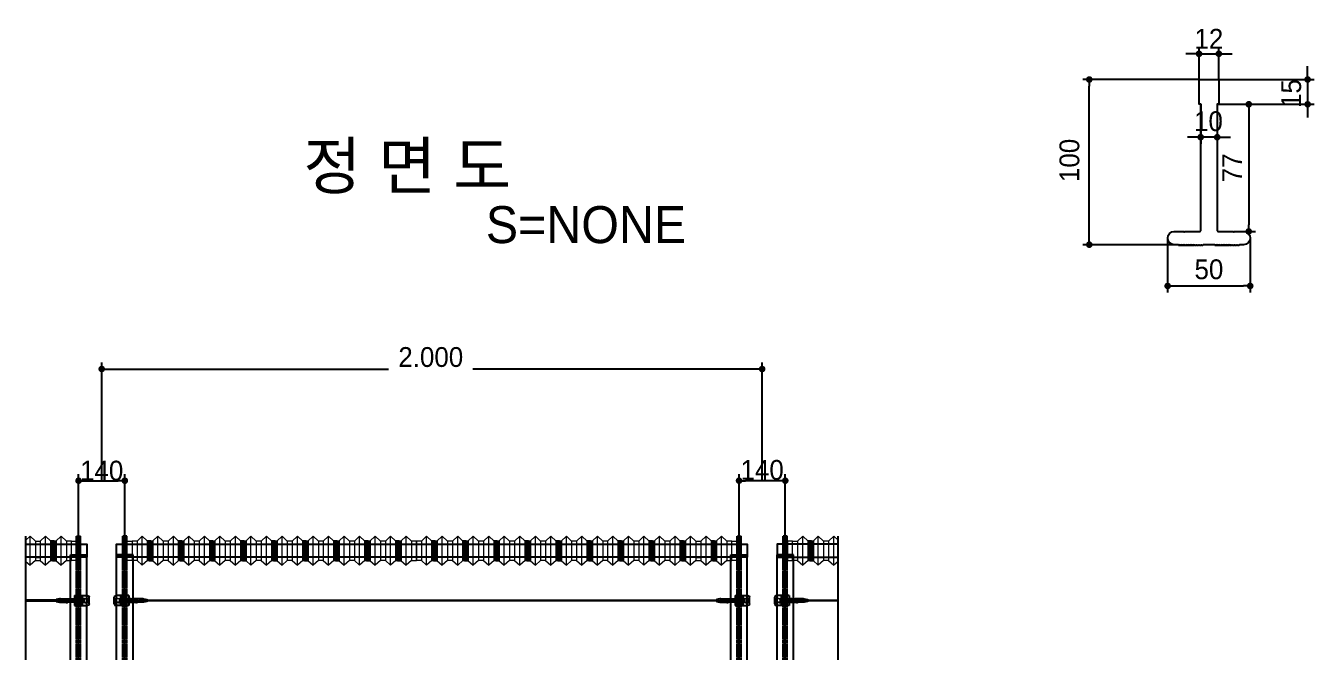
# Model space of a CAD drawing. Header units: millimetres. Extents: x 173610 to 224070, y -281283 to -269403.
# Drawn here: x 212594 to 216495, y -276970 to -275073 of the extents above; entities that cross this region are included whole.
import ezdxf
from ezdxf.enums import TextEntityAlignment as Align
from ezdxf.lldxf.tags import DXFTag

# ---------------------------------------------------------------- set-up
doc = ezdxf.new("R2010")
doc.units = ezdxf.units.MM
doc.linetypes.add('CENTER', pattern=[50.8, 31.75, -6.35, 6.35, -6.35])
doc.linetypes.add('HIDDEN', pattern=[0.375, 0.25, -0.125])
for name, color, linetype in [('A-DIM01', 1, 'Continuous'), ('CS-DIML', 1, 'Continuous'), ('CZ-TEX1', 6, 'Continuous'), ('DIML', 1, 'Continuous')]:
    doc.layers.add(name, color=color, linetype=linetype)
doc.styles.add('TB_BTXT', font='H2GTRE_1.TTF')
doc.styles.add('TEXT', font='Dotum_1.TTF')
tags = doc.linetypes.add('HIDDEN2', pattern=[4.7625, 3.175, -1.5875]).pattern_tags.tags
tags[6:7] = [DXFTag(74, 4), DXFTag(75, 0), DXFTag(340, '0'), DXFTag(46, 1.0), DXFTag(50, 0.0), DXFTag(44, 0.0), DXFTag(45, 0.0)]
tags[4:5] = [DXFTag(74, 4), DXFTag(75, 0), DXFTag(340, '0'), DXFTag(46, 1.0), DXFTag(50, 0.0), DXFTag(44, 0.0), DXFTag(45, 0.0)]
doc.dimstyles.new('사본 일반도면_0100', dxfattribs={"dimtxt": 600, "dimasz": 200, "dimexe": 200, "dimexo": 0, "dimgap": 100, "dimtad": 1, "dimdec": 0, "dimlfac": 0.5, "dimzin": 0, "dimdsep": 46, "dimlunit": 6, "dimtxsty": 'TEXT', "dimblk": 'DOT', "dimcen": 0.09, "dimclrd": 1, "dimclre": 1, "dimclrt": 7, "dimadec": 8, "dimazin": 0, "dimtfac": 1, "dimtdec": 0, "dimtix": 1, "dimtmove": 2, "dimatfit": 3, "dimldrblk": 'DOT', "dimfxl": 200, "dimfrac": 2, "dimtolj": 1, "dimtzin": 0, "dimarcsym": 0})

# ---------------------------------------------------------------- blocks, each defined once
blk = doc.blocks.new('_Dot')
at = {"layer": 'DIML', "color": 140, "linetype": 'Continuous'}
blk.add_line((0, 0), (-1, 0), dxfattribs=at)
at = {"layer": 'DIML', "color": 140, "linetype": 'Continuous', "const_width": 0.5}
blk.add_lwpolyline([(-0.25, 0, 1), (0.25, 0, 1)], format="xyb", close=True, dxfattribs=at)
blk = doc.blocks.new('*D250')
at = {"layer": 'CS-DIML', "color": 140, "lineweight": -2}
for p, q in [((212753.7, -276618.5), (212753.7, -276430.5)), ((212893.7, -276618.5), (212893.7, -276430.5)), ((212773.7, -276450.5), (212873.7, -276450.5))]:
    blk.add_line(p, q, dxfattribs=at)
at = {"layer": 'Defpoints', "color": 0}
for p in [(212893.7, -276450.5), (212753.7, -276618.5), (212893.7, -276618.5)]:
    blk.add_point(p, dxfattribs=at)
at = {"layer": 'CS-DIML', "color": 140, "lineweight": -2, "xscale": 20, "yscale": 20, "zscale": 20, "rotation": 180}
blk.add_blockref('_Dot', (212753.7, -276450.5), dxfattribs=at)
at = {"layer": 'CS-DIML', "color": 140, "lineweight": -2, "xscale": 20, "yscale": 20, "zscale": 20}
blk.add_blockref('_Dot', (212893.7, -276450.5), dxfattribs=at)
at = {"layer": 'CS-DIML', "color": 140, "insert": (212823.7, -276420.4), "char_height": 60, "attachment_point": 5, "style": 'TEXT'}
blk.add_mtext('\\A1;140', dxfattribs=at)
blk = doc.blocks.new('*D251')
at = {"layer": 'CS-DIML', "color": 140, "lineweight": -2}
for p, q in [((212823.7, -276450.5), (212823.7, -276092.4)), ((212843.7, -276112.4), (213692.4, -276112.4)), ((214803.7, -276112.4), (213948, -276112.4)), ((214823.7, -276450.5), (214823.7, -276092.4))]:
    blk.add_line(p, q, dxfattribs=at)
at = {"layer": 'Defpoints', "color": 0}
for p in [(214823.7, -276112.4), (212823.7, -276450.5), (214823.7, -276450.5)]:
    blk.add_point(p, dxfattribs=at)
at = {"layer": 'CS-DIML', "color": 140, "lineweight": -2, "xscale": 20, "yscale": 20, "zscale": 20, "rotation": 180}
blk.add_blockref('_Dot', (212823.7, -276112.4), dxfattribs=at)
at = {"layer": 'CS-DIML', "color": 140, "lineweight": -2, "xscale": 20, "yscale": 20, "zscale": 20}
blk.add_blockref('_Dot', (214823.7, -276112.4), dxfattribs=at)
at = {"layer": 'CS-DIML', "color": 140, "insert": (213820.2, -276076.5), "char_height": 60, "attachment_point": 5, "style": 'TEXT'}
blk.add_mtext('\\A1;2.000', dxfattribs=at)
blk = doc.blocks.new('*D252')
at = {"layer": 'CS-DIML', "color": 140, "lineweight": -2}
for p, q in [((214753.7, -276618.5), (214753.7, -276430.5)), ((214893.7, -276618.5), (214893.7, -276430.5)), ((214873.7, -276450.5), (214773.7, -276450.5))]:
    blk.add_line(p, q, dxfattribs=at)
at = {"layer": 'Defpoints', "color": 0}
for p in [(214753.7, -276450.5), (214753.7, -276618.5), (214893.7, -276618.5)]:
    blk.add_point(p, dxfattribs=at)
at = {"layer": 'CS-DIML', "color": 140, "lineweight": -2, "xscale": 20, "yscale": 20, "zscale": 20, "rotation": 180}
blk.add_blockref('_Dot', (214753.7, -276450.5), dxfattribs=at)
at = {"layer": 'CS-DIML', "color": 140, "lineweight": -2, "xscale": 20, "yscale": 20, "zscale": 20}
blk.add_blockref('_Dot', (214893.7, -276450.5), dxfattribs=at)
at = {"layer": 'CS-DIML', "color": 140, "insert": (214823.7, -276418.2), "char_height": 60, "attachment_point": 5, "style": 'TEXT'}
blk.add_mtext('\\A1;140', dxfattribs=at)
blk = doc.blocks.new('*D215')
at = {"layer": 'CS-DIML', "color": 140, "lineweight": -2}
for p, q in [((216051.6, -275716), (216051.6, -275880.9)), ((216301.6, -275716), (216301.6, -275880.9)), ((216071.6, -275860.9), (216281.6, -275860.9))]:
    blk.add_line(p, q, dxfattribs=at)
at = {"layer": 'Defpoints', "color": 0}
for p in [(216051.6, -275716), (216301.6, -275716), (216301.6, -275860.9)]:
    blk.add_point(p, dxfattribs=at)
at = {"layer": 'CS-DIML', "color": 140, "lineweight": -2, "xscale": 20, "yscale": 20, "zscale": 20, "rotation": 180}
blk.add_blockref('_Dot', (216051.6, -275860.9), dxfattribs=at)
at = {"layer": 'CS-DIML', "color": 140, "lineweight": -2, "xscale": 20, "yscale": 20, "zscale": 20}
blk.add_blockref('_Dot', (216301.6, -275860.9), dxfattribs=at)
at = {"layer": 'CS-DIML', "color": 140, "insert": (216176.6, -275810.9), "char_height": 60, "attachment_point": 5, "style": 'TEXT'}
blk.add_mtext('\\A1;50', dxfattribs=at)
blk = doc.blocks.new('*D216')
at = {"layer": 'CS-DIML', "color": 140, "lineweight": -2}
for p, q in [((216148.1, -275236), (215794.3, -275236)), ((215814.3, -275716), (215814.3, -275256)), ((216071.6, -275736), (215794.3, -275736))]:
    blk.add_line(p, q, dxfattribs=at)
at = {"layer": 'Defpoints', "color": 0}
for p in [(215814.3, -275236), (216148.1, -275236), (216071.6, -275736)]:
    blk.add_point(p, dxfattribs=at)
at = {"layer": 'CS-DIML', "color": 140, "lineweight": -2, "xscale": 20, "yscale": 20, "zscale": 20}
for p, rotation in [((215814.3, -275236), 90), ((215814.3, -275736), 270)]:
    blk.add_blockref('_Dot', p, dxfattribs=dict(at, rotation=rotation))
at = {"layer": 'CS-DIML', "color": 140, "insert": (215754.5, -275480.9), "char_height": 60, "attachment_point": 5, "rotation": 90, "style": 'TEXT'}
blk.add_mtext('\\A1;100', dxfattribs=at)
blk = doc.blocks.new('*D217')
at = {"layer": 'CS-DIML', "color": 140, "lineweight": -2}
for p, q in [((216146.6, -275237.5), (216146.6, -275138.2)), ((216206.6, -275237.5), (216206.6, -275138.2)), ((216126.6, -275158.2), (216106.6, -275158.2)), ((216146.6, -275158.2), (216206.6, -275158.2)), ((216226.6, -275158.2), (216246.6, -275158.2))]:
    blk.add_line(p, q, dxfattribs=at)
at = {"layer": 'Defpoints', "color": 0}
for p in [(216206.6, -275158.2), (216146.6, -275237.5), (216206.6, -275237.5)]:
    blk.add_point(p, dxfattribs=at)
at = {"layer": 'CS-DIML', "color": 140, "lineweight": -2, "xscale": 20, "yscale": 20, "zscale": 20}
blk.add_blockref('_Dot', (216146.6, -275158.2), dxfattribs=at)
at = {"layer": 'CS-DIML', "color": 140, "lineweight": -2, "xscale": 20, "yscale": 20, "zscale": 20, "rotation": 180}
blk.add_blockref('_Dot', (216206.6, -275158.2), dxfattribs=at)
at = {"layer": 'CS-DIML', "color": 140, "insert": (216176.4, -275112.7), "char_height": 60, "attachment_point": 5, "style": 'TEXT'}
blk.add_mtext('\\A1;12', dxfattribs=at)
blk = doc.blocks.new('*D218')
at = {"layer": 'CS-DIML', "color": 140, "lineweight": -2}
for p, q in [((216151.6, -275311), (216151.6, -275430.6)), ((216201.6, -275311), (216201.6, -275430.6)), ((216131.6, -275410.6), (216111.6, -275410.6)), ((216201.6, -275410.6), (216151.6, -275410.6)), ((216221.6, -275410.6), (216241.6, -275410.6))]:
    blk.add_line(p, q, dxfattribs=at)
at = {"layer": 'Defpoints', "color": 0}
for p in [(216151.6, -275311), (216201.6, -275311), (216151.6, -275410.6)]:
    blk.add_point(p, dxfattribs=at)
at = {"layer": 'CS-DIML', "color": 140, "lineweight": -2, "xscale": 20, "yscale": 20, "zscale": 20}
blk.add_blockref('_Dot', (216151.6, -275410.6), dxfattribs=at)
at = {"layer": 'CS-DIML', "color": 140, "lineweight": -2, "xscale": 20, "yscale": 20, "zscale": 20, "rotation": 180}
blk.add_blockref('_Dot', (216201.6, -275410.6), dxfattribs=at)
at = {"layer": 'CS-DIML', "color": 140, "insert": (216175.1, -275362.7), "char_height": 60, "attachment_point": 5, "style": 'TEXT'}
blk.add_mtext('\\A1;10', dxfattribs=at)
blk = doc.blocks.new('*D219')
at = {"layer": 'CS-DIML', "color": 140, "lineweight": -2}
for p, q in [((216475.5, -275216), (216475.5, -275196)), ((216205.1, -275236), (216495.5, -275236)), ((216475.5, -275236), (216475.5, -275311)), ((216205.1, -275311), (216495.5, -275311)), ((216475.5, -275331), (216475.5, -275351))]:
    blk.add_line(p, q, dxfattribs=at)
at = {"layer": 'Defpoints', "color": 0}
for p in [(216205.1, -275236), (216205.1, -275311), (216475.5, -275311)]:
    blk.add_point(p, dxfattribs=at)
at = {"layer": 'CS-DIML', "color": 140, "lineweight": -2, "xscale": 20, "yscale": 20, "zscale": 20}
for p, rotation in [((216475.5, -275236), 270), ((216475.5, -275311), 90)]:
    blk.add_blockref('_Dot', p, dxfattribs=dict(at, rotation=rotation))
at = {"layer": 'CS-DIML', "color": 140, "insert": (216426, -275278.5), "char_height": 60, "attachment_point": 5, "rotation": 90, "style": 'TEXT'}
blk.add_mtext('\\A1;15', dxfattribs=at)
blk = doc.blocks.new('*D220')
at = {"layer": 'CS-DIML', "color": 140, "lineweight": -2}
for p, q in [((216205.1, -275311), (216317.2, -275311)), ((216297.2, -275331), (216297.2, -275676)), ((216281.6, -275696), (216317.2, -275696))]:
    blk.add_line(p, q, dxfattribs=at)
at = {"layer": 'Defpoints', "color": 0}
for p in [(216205.1, -275311), (216281.6, -275696), (216297.2, -275696)]:
    blk.add_point(p, dxfattribs=at)
at = {"layer": 'CS-DIML', "color": 140, "lineweight": -2, "xscale": 20, "yscale": 20, "zscale": 20}
for p, rotation in [((216297.2, -275311), 90), ((216297.2, -275696), 270)]:
    blk.add_blockref('_Dot', p, dxfattribs=dict(at, rotation=rotation))
at = {"layer": 'CS-DIML', "color": 140, "insert": (216247.2, -275503.5), "char_height": 60, "attachment_point": 5, "rotation": 90, "style": 'TEXT'}
blk.add_mtext('\\A1;77', dxfattribs=at)
blk = doc.blocks.new('A$C208B070B')
at = {"color": 2, "lineweight": 0}
for p, q in [((15, 59), (0, 59)), ((0, 59), (0, 0)), ((15, 59), (15, 0)), ((15, 0), (0, 0))]:
    blk.add_line(p, q, dxfattribs=at)
at = {"color": 2, "linetype": 'HIDDEN2', "lineweight": 0}
for p, q in [((15, 50), (0, 50)), ((15, 9), (0, 9))]:
    blk.add_line(p, q, dxfattribs=at)
blk = doc.blocks.new('A$C43ED2B84')
at = {"color": 4, "lineweight": 0}
for p, q in [((16, 88), (0, 73.5)), ((16, 0), (16, 88)), ((16, 88), (32, 73.5)), ((16, 0), (16, 88)), ((0, 73.5), (0, 14.5)), ((32, 73.5), (32, 14.5)), ((0, 14.5), (16, 0)), ((32, 14.5), (16, 0))]:
    blk.add_line(p, q, dxfattribs=at)
blk = doc.blocks.new('A$C5DB00AF3')
for p, q in [((10, 59), (0, 59)), ((0, 59), (0, 0)), ((5, 59), (15, 59)), ((5, 59), (5, 0)), ((5, 59), (5, 53.4)), ((5, 53.4), (10, 53.4)), ((10, 53.4), (5, 53.4)), ((10, 59), (10, 0)), ((10, 53.4), (10, 38.6)), ((15, 59), (15, 0)), ((10, 0), (0, 0)), ((5, 38.6), (10, 38.6)), ((5, 38.6), (5, 20.4)), ((10, 38.6), (5, 38.6)), ((5, 20.4), (10, 20.4)), ((10, 20.4), (5, 20.4)), ((5, 5.6), (10, 5.6)), ((5, 5.6), (5, 0)), ((10, 5.6), (5, 5.6)), ((5, 0), (15, 0)), ((10, 20.4), (10, 5.6))]:
    blk.add_line(p, q)
blk = doc.blocks.new('A$C620C7CBC')
at = {"color": 4, "lineweight": 0}
for p, q in [((16, 88), (0, 73.5)), ((16, 0), (16, 88)), ((16, 88), (32, 73.5)), ((16, 0), (16, 88)), ((63, 88), (47, 73.5)), ((63, 0), (63, 88)), ((63, 88), (79, 73.5)), ((63, 0), (63, 88)), ((0, 73.5), (0, 14.5)), ((32, 73.5), (32, 14.5)), ((47, 73.5), (47, 14.5)), ((79, 73.5), (79, 14.5)), ((0, 14.5), (16, 0)), ((32, 14.5), (16, 0)), ((47, 14.5), (63, 0)), ((79, 14.5), (63, 0))]:
    blk.add_line(p, q, dxfattribs=at)
for p, q in [((42, 73.5), (32, 73.5)), ((32, 73.5), (32, 14.5)), ((37, 73.5), (47, 73.5)), ((37, 73.5), (37, 14.5)), ((37, 73.5), (37, 67.9)), ((37, 67.9), (42, 67.9)), ((42, 67.9), (37, 67.9)), ((37, 53.1), (42, 53.1)), ((37, 53.1), (37, 34.9)), ((42, 53.1), (37, 53.1)), ((42, 73.5), (42, 14.5)), ((42, 67.9), (42, 53.1)), ((47, 73.5), (47, 14.5)), ((42, 14.5), (32, 14.5)), ((37, 34.9), (42, 34.9)), ((42, 34.9), (37, 34.9)), ((37, 20.1), (42, 20.1)), ((37, 20.1), (37, 14.5)), ((42, 20.1), (37, 20.1)), ((37, 14.5), (47, 14.5)), ((42, 34.9), (42, 20.1))]:
    blk.add_line(p, q)
at = {"color": 2, "lineweight": 0}
for p, q in [((79, 73.5), (94, 73.5)), ((79, 73.5), (79, 14.5)), ((94, 73.5), (94, 14.5)), ((79, 14.5), (94, 14.5))]:
    blk.add_line(p, q, dxfattribs=at)
blk = doc.blocks.new('A$C6D414544')
at = {"color": 2, "lineweight": 0}
for points in [[(-609.2, 163.9), (-594.2, 163.9), (-594.2, 104.9), (-609.2, 104.9)], [(266.8, 163.9), (251.8, 163.9), (251.8, 104.9), (266.8, 104.9)], [(1221.9, 163.9), (1206.9, 163.9), (1206.9, 104.9), (1221.9, 104.9)], [(1221.9, 163.9), (1236.9, 163.9), (1236.9, 104.9), (1221.9, 104.9)]]:
    blk.add_lwpolyline(points, close=True, dxfattribs=at)
at = {"color": 2}
blk.add_lwpolyline([(1268.8, 114.5), (-641.2, 114.5), (-641.2, 154.5), (1268.8, 154.5)], close=True, dxfattribs=at)
at = {"color": 4, "xscale": -1}
for name, p in [('A$C620C7CBC', (-500.2, 90.4)), ('A$C620C7CBC', (-406.2, 90.4)), ('A$C620C7CBC', (-312.2, 90.4)), ('A$C620C7CBC', (-218.2, 90.4)), ('A$C620C7CBC', (-124.2, 90.4)), ('A$C620C7CBC', (-30.2, 90.4)), ('A$C620C7CBC', (63.8, 90.4)), ('A$C620C7CBC', (157.8, 90.4)), ('A$C620C7CBC', (251.8, 90.4)), ('A$C620C7CBC', (360.8, 90.4)), ('A$C620C7CBC', (454.8, 90.4)), ('A$C620C7CBC', (548.8, 90.4)), ('A$C620C7CBC', (642.9, 90.4)), ('A$C620C7CBC', (736.9, 90.4)), ('A$C620C7CBC', (830.9, 90.4)), ('A$C620C7CBC', (924.9, 90.4)), ('A$C620C7CBC', (1018.9, 90.4)), ('A$C620C7CBC', (1112.9, 90.4)), ('A$C43ED2B84', (1159.9, 90.4))]:
    blk.add_blockref(name, p, dxfattribs=at)
at = {"xscale": -1}
blk.add_blockref('A$C208B070B', (1127.9, 104.9), dxfattribs=at)
at = {"color": 4}
for name, p in [('A$C5DB00AF3', (1159.9, 104.9)), ('A$C43ED2B84', (1174.9, 90.4))]:
    blk.add_blockref(name, p, dxfattribs=at)
blk = doc.blocks.new('FNBSFTGSDTGSDGSDR')
at = {"color": 5}
for p, q in [((-39176.1, 4615.6), (-39173.1, 4616.1)), ((-39176.1, 4614.6), (-39173.1, 4615.1)), ((-39176.1, 4613.6), (-39173.1, 4614.1)), ((-39176.1, 4612.6), (-39173.1, 4613.1))]:
    blk.add_line(p, q, dxfattribs=at)
blk.add_lwpolyline([(-39177.1, 4616.1), (-39176.1, 4615.6), (-39177.1, 4615.1), (-39176.1, 4614.6), (-39177.1, 4614.1), (-39176.1, 4613.6), (-39177.1, 4613.1), (-39176.1, 4612.6), (-39177.1, 4612.1), (-39173.1, 4612.1), (-39174.1, 4612.6), (-39173.1, 4613.1), (-39174.1, 4613.6), (-39173.1, 4614.1), (-39174.1, 4614.6), (-39173.1, 4615.1), (-39174.1, 4615.6), (-39173.1, 4616.1)], close=True, dxfattribs=at)
blk = doc.blocks.new('A$C387375F7')
at = {"color": 6, "linetype": 'ByBlock', "lineweight": 0}
for p, q in [((0.5, 12), (0, 11.5)), ((0, 11.5), (0, 9)), ((0, 9), (0, 0.7)), ((0, 0.7), (0.7, 0)), ((1, 11.5), (0.5, 12)), ((0.7, 0), (1.2, 0.5)), ((1.5, 12), (1, 11.5)), ((1.2, 0.5), (1.7, 0)), ((2, 11.5), (1.5, 12)), ((1.7, 0), (2.2, 0.5)), ((2.5, 12), (2, 11.5)), ((2.2, 0.5), (2.7, 0)), ((3, 11.5), (2.5, 12)), ((2.7, 0), (3.2, 0.5)), ((3.5, 12), (3, 11.5)), ((3.2, 0.5), (3.7, 0)), ((4, 11.5), (3.5, 12)), ((3.7, 0), (4.2, 0.5)), ((4.5, 12), (4, 11.5)), ((4.2, 0.5), (4.7, 0)), ((5, 11.5), (4.5, 12)), ((4.7, 0), (5.2, 0.5)), ((5.5, 12), (5, 11.5)), ((5.2, 0.5), (5.7, 0)), ((6, 11.5), (5.5, 12)), ((5.7, 0), (6.2, 0.5)), ((6.5, 12), (6, 11.5)), ((6.2, 0.5), (6.7, 0)), ((7, 11.5), (6.5, 12)), ((6.7, 0), (7.2, 0.5)), ((7.5, 12), (7, 11.5)), ((7.2, 0.5), (7.7, 0)), ((8, 11.5), (7.5, 12)), ((7.7, 0), (8.2, 0.5)), ((8.5, 12), (8, 11.5)), ((8.2, 0.5), (8.7, 0)), ((9, 11.5), (8.5, 12)), ((8.7, 0), (9.2, 0.5)), ((9.5, 12), (9, 11.5)), ((9.2, 0.5), (9.7, 0)), ((10, 11.5), (9.5, 12)), ((9.7, 0), (10.2, 0.5)), ((10.5, 12), (10, 11.5)), ((10.2, 0.5), (10.7, 0)), ((11, 11.5), (10.5, 12)), ((10.7, 0), (11.2, 0.5)), ((11.5, 12), (11, 11.5)), ((11.2, 0.5), (11.7, 0)), ((12, 11.5), (11.5, 12)), ((11.7, 0), (12.2, 0.5)), ((12.5, 12), (12, 11.5)), ((12.2, 0.5), (12.7, 0)), ((13, 11.5), (12.5, 12)), ((12.7, 0), (13.2, 0.5)), ((13.5, 12), (13, 11.5)), ((13.2, 0.5), (13.7, 0)), ((14, 11.5), (13.5, 12)), ((13.7, 0), (14.2, 0.5)), ((14.5, 12), (14, 11.5)), ((14.2, 0.5), (14.7, 0)), ((15, 11.5), (14.5, 12)), ((14.7, 0), (15.2, 0.5)), ((15.5, 12), (15, 11.5)), ((15.2, 0.5), (15.7, 0)), ((16, 11.5), (15.5, 12)), ((15.7, 0), (16.2, 0.5)), ((16.5, 12), (16, 11.5)), ((16.2, 0.5), (16.7, 0)), ((17, 11.5), (16.5, 12)), ((16.7, 0), (17.2, 0.5)), ((17.5, 12), (17, 11.5)), ((17.2, 0.5), (17.7, 0)), ((18, 11.5), (17.5, 12)), ((17.7, 0), (18.2, 0.5)), ((18.5, 12), (18, 11.5)), ((18.2, 0.5), (18.7, 0)), ((19, 11.5), (18.5, 12)), ((18.7, 0), (19.2, 0.5)), ((19.5, 12), (19, 11.5)), ((19.2, 0.5), (19.7, 0)), ((20, 11.5), (19.5, 12)), ((19.7, 0), (20.2, 0.5)), ((20.5, 12), (20, 11.5)), ((20.2, 0.5), (20.7, 0)), ((21, 11.5), (20.5, 12)), ((20.7, 0), (21.2, 0.5)), ((21.5, 12), (21, 11.5)), ((21.2, 0.5), (21.7, 0)), ((22, 11.5), (21.5, 12)), ((21.7, 0), (22.2, 0.5)), ((22.5, 12), (22, 11.5)), ((22.2, 0.5), (22.7, 0)), ((23, 11.5), (22.5, 12)), ((22.7, 0), (23.2, 0.5)), ((23.5, 12), (23, 11.5)), ((23.2, 0.5), (23.7, 0)), ((24, 11.5), (23.5, 12)), ((23.7, 0), (24.2, 0.5)), ((24.5, 12), (24, 11.5)), ((24.2, 0.5), (24.7, 0)), ((25, 11.5), (24.5, 12)), ((24.7, 0), (25.2, 0.5)), ((25.5, 12), (25, 11.5)), ((25.2, 0.5), (25.7, 0)), ((26, 11.5), (25.5, 12)), ((25.7, 0), (26.2, 0.5)), ((26.5, 12), (26, 11.5)), ((26.2, 0.5), (26.7, 0)), ((27, 11.5), (26.5, 12)), ((26.7, 0), (27.2, 0.5)), ((27.5, 12), (27, 11.5)), ((27.2, 0.5), (27.7, 0)), ((28, 11.5), (27.5, 12)), ((27.7, 0), (28.2, 0.5)), ((28.5, 12), (28, 11.5)), ((28.2, 0.5), (28.7, 0)), ((29, 11.5), (28.5, 12)), ((28.7, 0), (29.2, 0.5)), ((29.5, 12), (29, 11.5)), ((29.2, 0.5), (29.7, 0)), ((30, 11.5), (29.5, 12)), ((29.7, 0), (30.2, 0.5)), ((30.5, 12), (30, 11.5)), ((30.2, 0.5), (30.7, 0)), ((31, 11.5), (30.5, 12)), ((30.7, 0), (31.2, 0.5)), ((31.5, 12), (31, 11.5)), ((31.2, 0.5), (31.7, 0)), ((32, 11.5), (31.5, 12)), ((31.7, 0), (32.2, 0.5)), ((32.5, 12), (32, 11.5)), ((32.2, 0.5), (32.7, 0)), ((32.7, 0), (33.2, 0.5)), ((33.2, 0.5), (33.7, 0)), ((33.7, 0), (34.2, 0.5)), ((34.2, 0.5), (34.7, 0)), ((34.7, 0), (35.2, 0.5)), ((35.2, 0.5), (35.7, 0)), ((36.5, 12), (35.5, 11.5)), ((35.5, 11.5), (36.5, 11)), ((36.5, 11), (35.5, 10.5)), ((35.5, 10.5), (36.5, 10)), ((36.5, 10), (35.5, 9.5)), ((35.5, 9.5), (36.5, 9)), ((36.5, 9), (35.5, 8.5)), ((35.7, 0), (36.2, 0.5)), ((36.2, 0.5), (36.7, 0)), ((37, 11.5), (36.5, 12)), ((36.7, 0), (37.2, 0.5)), ((37.5, 12), (37, 11.5)), ((37.2, 0.5), (37.7, 0)), ((38, 11.5), (37.5, 12)), ((37.7, 0), (38.2, 0.5)), ((38.5, 12), (38, 11.5)), ((38.2, 0.5), (38.7, 0)), ((39, 11.5), (38.5, 12)), ((38.7, 0), (39.2, 0.5)), ((39.5, 12), (39, 11.5)), ((39.2, 0.5), (39.7, 0)), ((40, 11.5), (39.5, 12)), ((39.7, 0), (40.2, 0.5)), ((40.5, 12), (40, 11.5)), ((40.2, 0.5), (40.7, 0)), ((41, 11.5), (40.5, 12)), ((40.7, 0), (41.2, 0.5)), ((41.5, 12), (41, 11.5)), ((41.2, 0.5), (41.7, 0)), ((42, 11.5), (41.5, 12)), ((41.7, 0), (42.2, 0.5)), ((42.5, 12), (42, 11.5)), ((42.2, 0.5), (42.7, 0)), ((43, 11.5), (42.5, 12)), ((42.7, 0), (43.2, 0.5)), ((43.5, 12), (43, 11.5)), ((43.2, 0.5), (43.7, 0)), ((44, 11.5), (43.5, 12)), ((43.7, 0), (44.2, 0.5)), ((44.5, 12), (44, 11.5)), ((44.2, 0.5), (44.7, 0)), ((45, 11.5), (44.5, 12)), ((44.7, 0), (45.2, 0.5)), ((45.5, 12), (45, 11.5)), ((45.2, 0.5), (45.7, 0)), ((68, 12), (45.5, 12)), ((50.5, 3), (51.5, 3.5)), ((51.5, 2.5), (50.5, 3)), ((50.5, 2), (51.5, 2.5)), ((51.5, 1.5), (50.5, 2)), ((50.5, 1), (51.5, 1.5)), ((51.5, 0.5), (50.5, 1)), ((50.5, 0), (51.5, 0.5)), ((54.5, 3), (53.5, 3.5)), ((53.5, 2.5), (54.5, 3)), ((54.5, 2), (53.5, 2.5)), ((53.5, 1.5), (54.5, 2)), ((54.5, 1), (53.5, 1.5)), ((53.5, 0.5), (54.5, 1)), ((54.5, 0), (53.5, 0.5)), ((75, 0), (54.5, 0)), ((69, 11.5), (68, 12)), ((68, 11), (69, 11.5)), ((69, 10.5), (68, 11)), ((68, 10), (69, 10.5)), ((69, 9.5), (68, 10)), ((68, 9), (69, 9.5)), ((69, 8.5), (68, 9)), ((71, 11.5), (72, 12)), ((72, 11), (71, 11.5)), ((71, 10.5), (72, 11)), ((72, 10), (71, 10.5)), ((71, 9.5), (72, 10)), ((72, 9), (71, 9.5)), ((71, 8.5), (72, 9)), ((72, 12), (75, 12)), ((75, 12), (85, 10)), ((85, 2), (75, 0)), ((85, 10), (85, 2)), ((45.7, 0), (50.7, 0))]:
    blk.add_line(p, q, dxfattribs=at)
at = {"color": 6, "lineweight": 0}
for p, q in [((0, 11.5), (1.2, 0.5)), ((1, 11.5), (2.2, 0.5)), ((2, 11.5), (3.2, 0.5)), ((3, 11.5), (4.2, 0.5)), ((4, 11.5), (5.2, 0.5)), ((5, 11.5), (6.2, 0.5)), ((6, 11.5), (7.2, 0.5)), ((7, 11.5), (8.2, 0.5)), ((8, 11.5), (9.2, 0.5)), ((9, 11.5), (10.2, 0.5)), ((10, 11.5), (11.2, 0.5)), ((11, 11.5), (12.2, 0.5)), ((12, 11.5), (13.2, 0.5)), ((13, 11.5), (14.2, 0.5)), ((14, 11.5), (15.2, 0.5)), ((15, 11.5), (16.2, 0.5)), ((16, 11.5), (17.2, 0.5)), ((17, 11.5), (18.2, 0.5)), ((18, 11.5), (19.2, 0.5)), ((19, 11.5), (20.2, 0.5)), ((20, 11.5), (21.2, 0.5)), ((21, 11.5), (22.2, 0.5)), ((22, 11.5), (23.2, 0.5)), ((23, 11.5), (24.2, 0.5)), ((24, 11.5), (25.2, 0.5)), ((25, 11.5), (26.2, 0.5)), ((26, 11.5), (27.2, 0.5)), ((27, 11.5), (28.2, 0.5)), ((28, 11.5), (29.2, 0.5)), ((29, 11.5), (30.2, 0.5)), ((30, 11.5), (30.2, 9.7)), ((30.4, 7.5), (31.2, 0.5)), ((38, 11.5), (38.4, 7.5)), ((39, 11.5), (40.2, 0.5)), ((40, 11.5), (41.2, 0.5)), ((41, 11.5), (42.2, 0.5)), ((42, 11.5), (43.2, 0.5)), ((43, 11.5), (44.2, 0.5)), ((44, 11.5), (45.2, 0.5)), ((45, 11.5), (45, 2.5))]:
    blk.add_line(p, q, dxfattribs=at)
at = {"color": 6, "linetype": 'HIDDEN', "lineweight": 0}
for p, q in [((0, 9), (32.5, 9)), ((51.5, 3), (0, 3)), ((36.5, 9), (68, 9)), ((53.5, 3), (85, 3)), ((85, 9), (72, 9))]:
    blk.add_line(p, q, dxfattribs=at)
at = {"color": 5, "lineweight": 0}
for p, q in [((35.5, 11.5), (32.5, 11)), ((35.5, 10.5), (32.5, 10)), ((35.5, 9.5), (32.5, 9)), ((35.5, 8.5), (32.5, 8)), ((71, 11.5), (68, 11)), ((71, 10.5), (68, 10)), ((71, 9.5), (68, 9)), ((71, 8.5), (68, 8))]:
    blk.add_line(p, q, dxfattribs=at)
at = {"color": 1, "linetype": 'CENTER', "lineweight": 0}
for points in [[(31, 11.5, 0.36246), (31.1, 6.4, -0.244365), (31.2, 0.5, -30377.501672)], [(39, 11.5, 0.36246), (39.1, 6.4, -0.2444), (39.2, 0.5, -30377.501672)]]:
    blk.add_lwpolyline(points, format="xyb", dxfattribs=at)
at = {"color": 5, "lineweight": 0}
for points in [[(36.5, 8), (35.5, 8.5), (36.5, 9), (35.5, 9.5), (36.5, 10), (35.5, 10.5), (36.5, 11), (35.5, 11.5), (36.5, 12), (32.5, 12), (33.5, 11.5), (32.5, 11), (33.5, 10.5), (32.5, 10), (33.5, 9.5), (32.5, 9), (33.5, 8.5), (32.5, 8)], [(72, 8), (71, 8.5), (72, 9), (71, 9.5), (72, 10), (71, 10.5), (72, 11), (71, 11.5), (72, 12), (68, 12), (69, 11.5), (68, 11), (69, 10.5), (68, 10), (69, 9.5), (68, 9), (69, 8.5), (68, 8)]]:
    blk.add_lwpolyline(points, close=True, dxfattribs=at)
at = {"color": 0, "lineweight": 0, "extrusion": (0, 0, -1), "zscale": -1}
blk.add_blockref('FNBSFTGSDTGSDGSDR', (39122.6, -4612.1), dxfattribs=at)
blk = doc.blocks.new('A$C0F474D18')
at = {"color": 9, "linetype": 'ByBlock'}
for p, q in [((0, 0), (0, 30)), ((7, 30), (0, 30)), ((0, 20.5), (0.5, 21)), ((0, 9.5), (0.5, 9)), ((7, 0), (0, 0)), ((0.5, 21), (1, 20.5)), ((0.5, 9), (1, 9.5)), ((1, 20.5), (1.5, 21)), ((1, 9.5), (1.5, 9)), ((1.5, 21), (2, 20.5)), ((1.5, 9), (2, 9.5)), ((2, 20.5), (2.5, 21)), ((2, 9.5), (2.5, 9)), ((2.5, 21), (3, 20.5)), ((2.5, 9), (3, 9.5)), ((3, 20.5), (3.5, 21)), ((3, 9.5), (3.5, 9)), ((3.5, 21), (4, 20.5)), ((3.5, 9), (4, 9.5)), ((4, 20.5), (4.5, 21)), ((4, 9.5), (4.5, 9)), ((4.5, 21), (5, 20.5)), ((4.5, 9), (5, 9.5)), ((5, 20.5), (5.5, 21)), ((5, 9.5), (5.5, 9)), ((5.5, 21), (6, 20.5)), ((5.5, 9), (6, 9.5)), ((6, 20.5), (6.5, 21)), ((6, 9.5), (6.5, 9)), ((6.5, 21), (7, 20.5)), ((6.5, 9), (7, 9.5)), ((7, 30), (7, 0))]:
    blk.add_line(p, q, dxfattribs=at)
blk = doc.blocks.new('A$C66445375')
at = {"color": 9, "linetype": 'ByBlock'}
for p, q in [((0, 5), (0, 25)), ((3, 20.5), (8, 20.5)), ((3, 9.5), (3, 20.5)), ((3, 9.5), (8, 9.5)), ((20, 30), (5, 30)), ((20, 0), (5, 0)), ((8.5, 21), (8, 20.5)), ((8.5, 9), (8, 9.5)), ((9, 20.5), (8.5, 21)), ((9, 9.5), (8.5, 9)), ((9.5, 21), (9, 20.5)), ((9.5, 9), (9, 9.5)), ((10, 20.5), (9.5, 21)), ((10, 9.5), (9.5, 9)), ((10.5, 21), (10, 20.5)), ((10.5, 9), (10, 9.5)), ((11, 20.5), (10.5, 21)), ((11, 9.5), (10.5, 9)), ((11.5, 21), (11, 20.5)), ((11.5, 9), (11, 9.5)), ((12, 20.5), (11.5, 21)), ((12, 9.5), (11.5, 9)), ((12.5, 21), (12, 20.5)), ((12.5, 9), (12, 9.5)), ((13, 20.5), (12.5, 21)), ((13, 9.5), (12.5, 9)), ((13, 20.5), (13.5, 21)), ((13, 9.5), (13.5, 9)), ((13.5, 21), (14, 20.5)), ((13.5, 9), (14, 9.5)), ((14, 20.5), (14.5, 21)), ((14, 9.5), (14.5, 9)), ((14.5, 21), (15, 20.5)), ((14.5, 9), (15, 9.5)), ((15, 20.5), (15.5, 21)), ((15, 9.5), (15.5, 9)), ((15.5, 21), (16, 20.5)), ((15.5, 9), (16, 9.5)), ((16, 20.5), (16.5, 21)), ((16, 9.5), (16.5, 9)), ((16.5, 21), (17, 20.5)), ((16.5, 9), (17, 9.5)), ((17, 20.5), (17.5, 21)), ((17, 9.5), (17.5, 9)), ((17.5, 21), (18, 20.5)), ((17.5, 9), (18, 9.5)), ((18, 20.5), (18.5, 21)), ((18, 9.5), (18.5, 9)), ((18.5, 21), (19, 20.5)), ((18.5, 9), (19, 9.5)), ((19, 20.5), (19.5, 21)), ((19, 9.5), (19.5, 9)), ((19.5, 21), (20, 20.5)), ((19.5, 9), (20, 9.5)), ((20, 0), (20, 30))]:
    blk.add_line(p, q, dxfattribs=at)
for centre, start, end in [((5, 25), 90, 180), ((5, 5), 180, 270)]:
    blk.add_arc(centre, 5, start, end, dxfattribs=at)
blk = doc.blocks.new('A$C356F6526')
at = {"color": 4}
blk.add_blockref('A$C66445375', (0, 0), dxfattribs=at)
at = {"layer": 'A-DIM01', "color": 8, "ltscale": 0.1}
for name, p in [('A$C387375F7', (15, 9)), ('A$C0F474D18', (20, 0)), ('A$C0F474D18', (37, 0))]:
    blk.add_blockref(name, p, dxfattribs=at)
blk = doc.blocks.new('A$C2EE90CAE')
at = {"color": 1, "linetype": 'ByBlock', "lineweight": 0}
blk.add_line((16.5, 15), (1907.5, 15), dxfattribs=at)
at = {"color": 4, "linetype": 'ByBlock', "lineweight": 0}
blk.add_lwpolyline([(1907.5, 13), (16.5, 13), (16.5, 17), (1907.5, 17)], close=True, dxfattribs=at)
at = {"color": 4}
blk.add_blockref('A$C356F6526', (0, 0), dxfattribs=at)
at = {"color": 4, "xscale": -1}
blk.add_blockref('A$C356F6526', (1924, 0), dxfattribs=at)
at = {"layer": 'A-DIM01', "color": 8, "ltscale": 0.1}
for name, p in [('A$C387375F7', (15, 9)), ('A$C0F474D18', (20, 0))]:
    blk.add_blockref(name, p, dxfattribs=at)
blk = doc.blocks.new('A$C483404ED')
for p, q in [((31, 2492), (19, 2492)), ((19, 2435.8), (19, 2492)), ((20, 2491.3), (19, 2491.3)), ((20, 2435.8), (20, 2491.3)), ((30, 2435.8), (30, 2491.3)), ((31, 2491.3), (30, 2491.3)), ((31, 2435.8), (31, 2492)), ((0, 0), (0, 2435.8)), ((20, 2435.8), (0, 2435.8)), ((50, 2429.1), (0, 2429.1)), ((50, 2435.8), (30, 2435.8)), ((50, 0), (50, 2435.8)), ((50, 0), (0, 0))]:
    blk.add_line(p, q)
at = {"linetype": 'HIDDEN'}
for p, q in [((19, 0), (19, 2435.8)), ((20, 0), (20, 2435.8)), ((30, 0), (30, 2435.8)), ((31, 0), (31, 2435.8))]:
    blk.add_line(p, q, dxfattribs=at)

msp = doc.modelspace()

# ---------------------------------------------------------------- linework, layer by layer
at = {"color": 1}
for p, q in [((212593.745, -279332.4212), (212593.745, -276618.46)), ((212753.7451, -279106.46), (212753.7451, -276618.46)), ((212893.745, -279106.46), (212893.745, -276618.46)), ((214753.745, -279106.46), (214753.745, -276618.46)), ((214893.745, -279106.46), (214893.745, -276618.46)), ((215053.745, -279332.4212), (215053.745, -276618.46))]:
    msp.add_line(p, q, dxfattribs=at)
at = {"color": 4, "lineweight": 0}
for p, q in [((212606.7663, -276618.5609), (212593.745, -276630.361)), ((212606.7663, -276706.5609), (212606.7663, -276618.5609)), ((212606.7663, -276618.5609), (212622.7663, -276633.0609)), ((212606.7663, -276706.5609), (212606.7663, -276618.5609)), ((215040.7238, -276618.5609), (215024.7238, -276633.0609)), ((215040.7238, -276706.5609), (215040.7238, -276618.5609)), ((215040.7238, -276618.5609), (215053.745, -276630.361)), ((215040.7238, -276706.5609), (215040.7238, -276618.5609)), ((212622.7663, -276633.0609), (212622.7663, -276692.0609)), ((215024.7238, -276633.0609), (215024.7238, -276692.0609)), ((212593.745, -276694.7604), (212606.7663, -276706.5609)), ((212622.7663, -276692.0609), (212606.7663, -276706.5609)), ((215024.7238, -276692.0609), (215040.7238, -276706.5609)), ((215053.745, -276694.7604), (215040.7238, -276706.5609))]:
    msp.add_line(p, q, dxfattribs=at)
at = {"color": 1, "linetype": 'ByBlock', "lineweight": 0}
for p, q in [((212769.245, -276813.46), (212593.745, -276813.46)), ((214878.245, -276813.46), (215053.745, -276813.46))]:
    msp.add_line(p, q, dxfattribs=at)
msp.add_lwpolyline([(216197.8797, -275737.8855, -0.527863997), (216195.4028, -275737.8855), (216194.1412, -275736.0393), (216159.1412, -275736.0393), (216157.8797, -275737.8855, -0.527863997), (216155.4028, -275737.8855), (216154.1412, -275736.0393), (216152.8797, -275737.8855, -0.527863997), (216150.4028, -275737.8855), (216149.1412, -275736.0393), (216147.8797, -275737.8855, -0.527863997), (216145.4028, -275737.8855), (216144.1412, -275736.0393), (216142.8797, -275737.8855, -0.527863997), (216140.4028, -275737.8855), (216139.1412, -275736.0393), (216137.8797, -275737.8855, -0.527863997), (216135.4028, -275737.8855), (216134.1412, -275736.0393), (216132.8797, -275737.8855, -0.527863997), (216130.4028, -275737.8855), (216129.1412, -275736.0393), (216127.8797, -275737.8855, -0.527863997), (216125.4028, -275737.8855), (216124.1412, -275736.0393), (216122.8797, -275737.8855, -0.527863997), (216120.4028, -275737.8855), (216119.1412, -275736.0393), (216117.8797, -275737.8855, -0.527863997), (216115.4028, -275737.8855), (216114.1412, -275736.0393), (216112.8797, -275737.8855, -0.527863997), (216110.4028, -275737.8855), (216109.1412, -275736.0393), (216107.8797, -275737.8855, -0.527863997), (216105.4028, -275737.8855), (216104.1412, -275736.0393), (216102.8797, -275737.8855, -0.527863997), (216100.4028, -275737.8855), (216099.1412, -275736.0393), (216097.8797, -275737.8855, -0.527863997), (216095.4028, -275737.8855), (216094.1412, -275736.0393), (216092.8797, -275737.8855, -0.527863997), (216090.4028, -275737.8855), (216089.1412, -275736.0393), (216087.8797, -275737.8855, -0.527863997), (216085.4028, -275737.8855), (216084.1412, -275736.0393), (216071.6412, -275736.0393, -1), (216071.6412, -275696.0393), (216099.1412, -275696.0393), (216101.6412, -275698.5393), (216104.1412, -275696.0393), (216150.1412, -275696.0393, 0.414213562), (216151.6412, -275694.5393), (216151.6412, -275311.0393), (216148.1412, -275311.0393, -0.414213562), (216146.6412, -275309.5393), (216146.6412, -275237.5393, -0.414213562), (216148.1412, -275236.0393), (216205.1412, -275236.0393, -0.414213562), (216206.6412, -275237.5393), (216206.6412, -275309.5393, -0.414213562), (216205.1412, -275311.0393), (216201.6412, -275311.0393), (216201.6412, -275694.5393, 0.414213562), (216203.1412, -275696.0393), (216249.1412, -275696.0393), (216251.6412, -275698.5393), (216254.1412, -275696.0393), (216281.6412, -275696.0393, -1), (216281.6412, -275736.0393), (216269.1412, -275736.0393), (216267.8797, -275737.8855, -0.527863997), (216265.4028, -275737.8855), (216264.1412, -275736.0393), (216262.8797, -275737.8855, -0.527863997), (216260.4028, -275737.8855), (216259.1412, -275736.0393), (216257.8797, -275737.8855, -0.527863997), (216255.4028, -275737.8855), (216254.1412, -275736.0393), (216252.8797, -275737.8855, -0.527863997), (216250.4028, -275737.8855), (216249.1412, -275736.0393), (216247.8797, -275737.8855, -0.527863997), (216245.4028, -275737.8855), (216244.1412, -275736.0393), (216242.8797, -275737.8855, -0.527863997), (216240.4028, -275737.8855), (216239.1412, -275736.0393), (216237.8797, -275737.8855, -0.527863997), (216235.4028, -275737.8855), (216234.1412, -275736.0393), (216232.8797, -275737.8855, -0.527863997), (216230.4028, -275737.8855), (216229.1412, -275736.0393), (216227.8797, -275737.8855, -0.527863997), (216225.4028, -275737.8855), (216224.1412, -275736.0393), (216222.8797, -275737.8855, -0.527863997), (216220.4028, -275737.8855), (216219.1412, -275736.0393), (216217.8797, -275737.8855, -0.527863997), (216215.4028, -275737.8855), (216214.1412, -275736.0393), (216212.8797, -275737.8855, -0.527863997), (216210.4028, -275737.8855), (216209.1412, -275736.0393), (216207.8797, -275737.8855, -0.527863997), (216205.4028, -275737.8855), (216204.1412, -275736.0393), (216202.8797, -275737.8855, -0.527863997), (216200.4028, -275737.8855), (216199.1412, -275736.0393)], format="xyb", close=True)
at = {"color": 2}
for points in [[(212593.745, -276642.46), (212778.745, -276642.46), (212778.745, -276682.46), (212593.745, -276682.46)], [(215053.745, -276642.46), (214868.745, -276642.46), (214868.745, -276682.46), (215053.745, -276682.46)]]:
    msp.add_lwpolyline(points, dxfattribs=at)
at = {"color": 2, "lineweight": 0}
for points in [[(212731.7674, -276633.0609), (212716.7674, -276633.0609), (212716.7674, -276692.0609), (212731.7674, -276692.0609)], [(212731.7674, -276633.0609), (212746.7674, -276633.0609), (212746.7674, -276692.0609), (212731.7674, -276692.0609)], [(214915.7226, -276633.0609), (214900.7226, -276633.0609), (214900.7226, -276692.0609), (214915.7226, -276692.0609)], [(214915.7226, -276633.0609), (214930.7226, -276633.0609), (214930.7226, -276692.0609), (214915.7226, -276692.0609)]]:
    msp.add_lwpolyline(points, close=True, dxfattribs=at)
at = {"color": 4, "linetype": 'ByBlock', "lineweight": 0}
for points in [[(212593.745, -276815.46), (212769.245, -276815.46), (212769.245, -276811.46), (212593.745, -276811.46)], [(215053.745, -276815.46), (214878.245, -276815.46), (214878.245, -276811.46), (215053.745, -276811.46)]]:
    msp.add_lwpolyline(points, dxfattribs=at)

# ---------------------------------------------------------------- block references
at = {"color": 4, "xscale": -1}
msp.add_blockref('A$C43ED2B84', (212669.7663, -276706.5609), dxfattribs=at)
at = {"color": 4, "extrusion": (0, 0, -1), "xscale": -1, "zscale": -1}
for name, p in [('A$C43ED2B84', (-212684.7674, -276706.5609)), ('A$C5DB00AF3', (-212669.7669, -276692.0604)), ('A$C356F6526', (-214861.7446, -276828.4602))]:
    msp.add_blockref(name, p, dxfattribs=at)
at = {"color": 3, "xscale": -1}
for p in [(212778.7451, -279110.46), (214778.745, -279110.46)]:
    msp.add_blockref('A$C483404ED', p, dxfattribs=at)
at = {"color": 3}
for p in [(212868.7451, -279110.46), (214868.745, -279110.46)]:
    msp.add_blockref('A$C483404ED', p, dxfattribs=at)
at = {"color": 4}
for name, p in [('A$C6D414544', (213509.91, -276796.9482)), ('A$C43ED2B84', (214977.7237, -276706.5609)), ('A$C2EE90CAE', (212861.7446, -276828.4602))]:
    msp.add_blockref(name, p, dxfattribs=at)
at = {"color": 4, "extrusion": (0, 0, -1), "zscale": -1}
for name, p in [('A$C43ED2B84', (-214962.7226, -276706.5609)), ('A$C5DB00AF3', (-214977.7232, -276692.0604)), ('A$C356F6526', (-212785.7455, -276828.4602))]:
    msp.add_blockref(name, p, dxfattribs=at)
at = {"xscale": -1}
msp.add_blockref('A$C208B070B', (212637.7661, -276692.0609), dxfattribs=at)
msp.add_blockref('A$C208B070B', (215009.724, -276692.0609))
at = {"layer": 'A-DIM01', "color": 8, "ltscale": 0.1, "extrusion": (0, 0, -1), "zscale": -1}
for name, p in [('A$C387375F7', (-212770.745, -276819.4649)), ('A$C0F474D18', (-212765.7449, -276828.46))]:
    msp.add_blockref(name, p, dxfattribs=at)
at = {"layer": 'A-DIM01', "color": 8, "ltscale": 0.1, "extrusion": (0, 0, -1), "xscale": -1, "zscale": -1}
msp.add_blockref('A$C387375F7', (-214876.745, -276819.4649), dxfattribs=at)

# ---------------------------------------------------------------- texts
at = {"layer": 'CZ-TEX1', "style": 'TB_BTXT'}
msp.add_text('정 면 도', height=140, dxfattribs=at).set_placement((213434.4354, -275567.1816))
msp.add_text('S=NONE', height=112, dxfattribs=at).set_placement((214290.181, -275731.2958), align=Align.CENTER)

# ---------------------------------------------------------------- dimensions: what is measured, and where the dimension line sits
at = {"layer": 'CS-DIML'}
for base, p1, p2, override, picture, middle in [((216206.6412, -275158.1888), (216146.6412, -275237.5393), (216206.6412, -275237.5393), {"dimscale": 0.1, "dimgap": 200, "dimlfac": 0.2, "dimclrd": 140, "dimclre": 140, "dimclrt": 140}, '*D217', (216176.4297, -275112.708)), ((216151.6412, -275410.6046), (216201.6412, -275311.0393), (216151.6412, -275311.0393), {"dimscale": 0.1, "dimgap": 200, "dimlfac": 0.2, "dimclrd": 140, "dimclre": 140, "dimclrt": 140}, '*D218', (216175.0998, -275362.688)), ((214823.745, -276112.3866), (212823.745, -276450.5242), (214823.745, -276450.5242), {"dimscale": 0.1, "dimgap": 200, "dimdec": 3, "dimlfac": 0.001, "dimclrd": 140, "dimclre": 140, "dimclrt": 140}, '*D251', (213820.1999, -276076.5393)), ((212893.745, -276450.5242), (212753.745, -276618.46), (212893.745, -276618.46), {"dimscale": 0.1, "dimgap": 200, "dimlfac": 1, "dimclrd": 140, "dimclre": 140, "dimclrt": 140}, '*D250', (212823.745, -276420.3771))]:
    dim = msp.add_linear_dim(base=base, p1=p1, p2=p2, dimstyle='사본 일반도면_0100', override=override, dxfattribs=at)
    dim.commit()
    dim.dimension.update_dxf_attribs({"geometry": picture, "text_midpoint": middle, "dimtype": 160})
for base, p1, p2, angle, override, picture, middle in [((215814.2964, -275236.0393), (216071.6412, -275736.0393), (216148.1412, -275236.0393), 90, {"dimscale": 0.1, "dimgap": 200, "dimlfac": 0.2, "dimclrd": 140, "dimclre": 140, "dimclrt": 140}, '*D216', (215754.4513, -275480.9232)), ((216475.4611, -275311.0393), (216205.1412, -275236.0393), (216205.1412, -275311.0393), 90, {"dimscale": 0.1, "dimgap": 200, "dimlfac": 0.2, "dimclrd": 140, "dimclre": 140, "dimclrt": 140}, '*D219', (216425.9975, -275278.477)), ((214753.745, -276450.5242), (214893.745, -276618.46), (214753.745, -276618.46), 180, {"dimscale": 0.1, "dimgap": 200, "dimlfac": 1, "dimclrd": 140, "dimclre": 140, "dimclrt": 140}, '*D252', (214823.745, -276418.2013))]:
    dim = msp.add_linear_dim(base=base, p1=p1, p2=p2, angle=angle, dimstyle='사본 일반도면_0100', override=override, dxfattribs=at)
    dim.commit()
    dim.dimension.update_dxf_attribs({"geometry": picture, "text_midpoint": middle, "dimtype": 160})
dim = msp.add_linear_dim(base=(216297.1782, -275696.0393), p1=(216205.1412, -275311.0393), p2=(216281.6412, -275696.0393), angle=90, dimstyle='사본 일반도면_0100', override={"dimscale": 0.1, "dimgap": 200, "dimlfac": 0.2, "dimclrd": 140, "dimclre": 140, "dimclrt": 140}, dxfattribs=at)
dim.commit()
dim.dimension.update_dxf_attribs({"geometry": '*D220', "text_midpoint": (216247.1782, -275503.5393)})
dim = msp.add_linear_dim(base=(216301.6412, -275860.8965), p1=(216051.6412, -275716.0393), p2=(216301.6412, -275716.0393), dimstyle='사본 일반도면_0100', override={"dimscale": 0.1, "dimgap": 200, "dimlfac": 0.2, "dimclrd": 140, "dimclre": 140, "dimclrt": 140}, dxfattribs=at)
dim.commit()
dim.dimension.update_dxf_attribs({"geometry": '*D215', "text_midpoint": (216176.6412, -275810.8558)})

doc.saveas('drawing.dxf')
